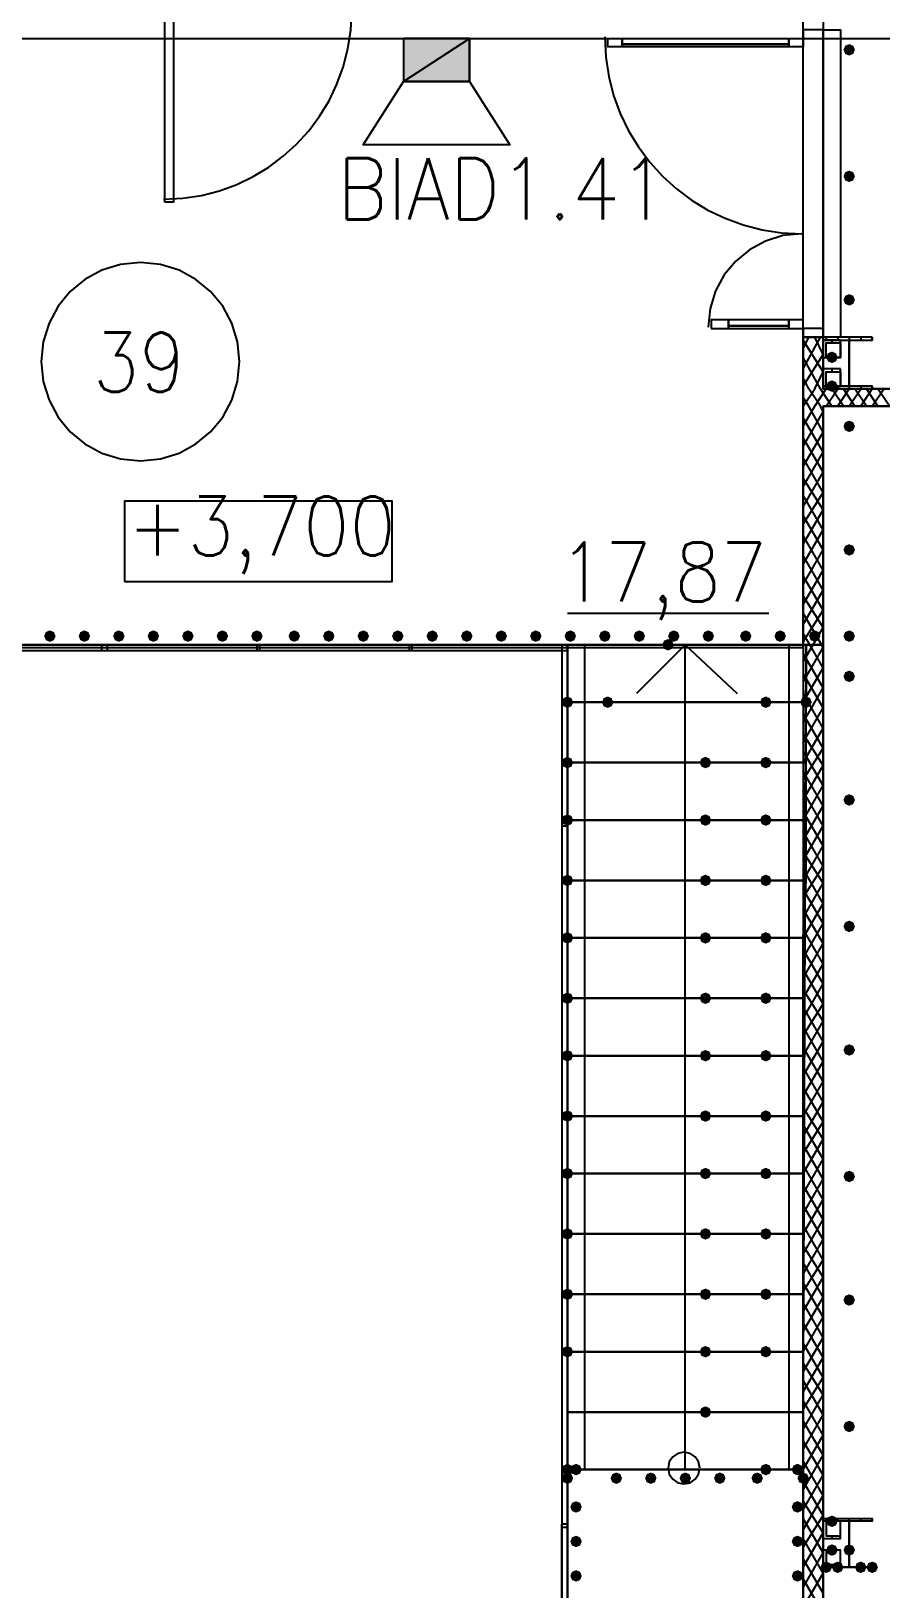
# Model space of a CAD drawing. Header units: millimetres. Extents: x 0 to 420, y 0 to 297.
# Drawn here: x 247.63 to 260.14, y 121.22 to 144.17 of the extents above; entities that cross this region are included whole.
import ezdxf

# ---------------------------------------------------------------- set-up
doc = ezdxf.new("R2010")
doc.units = ezdxf.units.MM
doc.layers.get('0').update_dxf_attribs({"linetype": 'CONTINUOUS'})
doc.styles.get("Standard").update_dxf_attribs({"font": 'STANDARD'})

msp = doc.modelspace()

# ---------------------------------------------------------------- hatches: boundary and pattern name
at = {"true_color": 0x000052}
h = msp.add_hatch(color=0, dxfattribs=at)
h.paths.add_polyline_path([(254.084667, 143.425333), (253.111001, 143.425333), (254.084667, 144.060333)], flags=0)
h.paths.add_polyline_path([(253.111001, 143.425333), (254.084667, 144.060333), (253.111001, 144.060333)], flags=0)
at = {"true_color": 0x000007}
for points in [[(259.757333, 143.891), (259.732463, 143.831204), (259.672667, 143.806333), (259.612871, 143.831204), (259.588, 143.891), (259.612871, 143.950796), (259.672667, 143.975667), (259.732462, 143.950796)], [(259.757333, 142.028333), (259.732463, 141.968537), (259.672667, 141.943667), (259.612871, 141.968537), (259.588, 142.028333), (259.612871, 142.088129), (259.672667, 142.113), (259.732462, 142.088129)], [(259.757333, 140.208), (259.732463, 140.148204), (259.672667, 140.123333), (259.612871, 140.148204), (259.588, 140.208), (259.612871, 140.267796), (259.672667, 140.292667), (259.732462, 140.267796)], [(259.503333, 139.361333), (259.478462, 139.301537), (259.418667, 139.276667), (259.358871, 139.301537), (259.334, 139.361333), (259.358871, 139.421129), (259.418667, 139.446), (259.478462, 139.421129)], [(259.503333, 138.938), (259.478462, 138.878204), (259.418667, 138.853333), (259.358871, 138.878204), (259.334, 138.938), (259.358871, 138.997796), (259.418667, 139.022667), (259.478462, 138.997796)], [(259.757333, 138.345333), (259.732463, 138.285537), (259.672667, 138.260667), (259.612871, 138.285537), (259.588, 138.345333), (259.612871, 138.405129), (259.672667, 138.43), (259.732462, 138.405129)], [(259.757333, 136.525), (259.732463, 136.465204), (259.672667, 136.440333), (259.612871, 136.465204), (259.588, 136.525), (259.612871, 136.584796), (259.672667, 136.609667), (259.732462, 136.584796)], [(247.988667, 135.255), (247.963796, 135.195204), (247.904, 135.170333), (247.844204, 135.195204), (247.819333, 135.255), (247.844204, 135.314796), (247.904, 135.339667), (247.963796, 135.314796)], [(248.496667, 135.255), (248.471796, 135.195204), (248.412, 135.170333), (248.352204, 135.195204), (248.327333, 135.255), (248.352204, 135.314796), (248.412, 135.339667), (248.471796, 135.314796)], [(249.004667, 135.255), (248.979796, 135.195204), (248.92, 135.170333), (248.860204, 135.195204), (248.835333, 135.255), (248.860204, 135.314796), (248.92, 135.339667), (248.979796, 135.314796)], [(249.512667, 135.255), (249.487796, 135.195204), (249.428, 135.170333), (249.368204, 135.195204), (249.343333, 135.255), (249.368204, 135.314796), (249.428, 135.339667), (249.487796, 135.314796)], [(250.020667, 135.255), (249.995796, 135.195204), (249.936, 135.170333), (249.876204, 135.195204), (249.851333, 135.255), (249.876204, 135.314796), (249.936, 135.339667), (249.995796, 135.314796)], [(250.528667, 135.255), (250.503796, 135.195204), (250.444, 135.170333), (250.384204, 135.195204), (250.359333, 135.255), (250.384204, 135.314796), (250.444, 135.339667), (250.503796, 135.314796)], [(251.036667, 135.255), (251.011796, 135.195204), (250.952, 135.170333), (250.892204, 135.195204), (250.867333, 135.255), (250.892204, 135.314796), (250.952, 135.339667), (251.011796, 135.314796)], [(251.587, 135.255), (251.562129, 135.195204), (251.502333, 135.170333), (251.442537, 135.195204), (251.417667, 135.255), (251.442537, 135.314796), (251.502333, 135.339667), (251.562129, 135.314796)], [(252.095, 135.255), (252.070129, 135.195204), (252.010333, 135.170333), (251.950538, 135.195204), (251.925667, 135.255), (251.950537, 135.314796), (252.010333, 135.339667), (252.070129, 135.314796)], [(252.603, 135.255), (252.578129, 135.195204), (252.518333, 135.170333), (252.458537, 135.195204), (252.433667, 135.255), (252.458537, 135.314796), (252.518333, 135.339667), (252.578129, 135.314796)], [(253.111, 135.255), (253.086129, 135.195204), (253.026333, 135.170333), (252.966538, 135.195204), (252.941667, 135.255), (252.966537, 135.314796), (253.026333, 135.339667), (253.086129, 135.314796)], [(253.619, 135.255), (253.594129, 135.195204), (253.534333, 135.170333), (253.474538, 135.195204), (253.449667, 135.255), (253.474537, 135.314796), (253.534333, 135.339667), (253.594129, 135.314796)], [(254.127, 135.255), (254.102129, 135.195204), (254.042333, 135.170333), (253.982537, 135.195204), (253.957667, 135.255), (253.982537, 135.314796), (254.042333, 135.339667), (254.102129, 135.314796)], [(254.635, 135.255), (254.610129, 135.195204), (254.550333, 135.170333), (254.490538, 135.195204), (254.465667, 135.255), (254.490537, 135.314796), (254.550333, 135.339667), (254.610129, 135.314796)], [(255.143, 135.255), (255.118129, 135.195204), (255.058333, 135.170333), (254.998538, 135.195204), (254.973667, 135.255), (254.998537, 135.314796), (255.058333, 135.339667), (255.118129, 135.314796)], [(255.651, 135.255), (255.626129, 135.195204), (255.566333, 135.170333), (255.506538, 135.195204), (255.481667, 135.255), (255.506537, 135.314796), (255.566333, 135.339667), (255.626129, 135.314796)], [(256.159, 135.255), (256.134129, 135.195204), (256.074333, 135.170333), (256.014537, 135.195204), (255.989667, 135.255), (256.014537, 135.314796), (256.074333, 135.339667), (256.134129, 135.314796)], [(256.667, 135.255), (256.642129, 135.195204), (256.582333, 135.170333), (256.522538, 135.195204), (256.497667, 135.255), (256.522537, 135.314796), (256.582333, 135.339667), (256.642129, 135.314796)], [(257.175, 135.255), (257.150129, 135.195204), (257.090333, 135.170333), (257.030538, 135.195204), (257.005667, 135.255), (257.030537, 135.314796), (257.090333, 135.339667), (257.150129, 135.314796)], [(257.683, 135.255), (257.658129, 135.195204), (257.598333, 135.170333), (257.538537, 135.195204), (257.513667, 135.255), (257.538537, 135.314796), (257.598333, 135.339667), (257.658129, 135.314796)], [(258.233333, 135.255), (258.208463, 135.195204), (258.148667, 135.170333), (258.088871, 135.195204), (258.064, 135.255), (258.088871, 135.314796), (258.148667, 135.339667), (258.208462, 135.314796)], [(258.741333, 135.255), (258.716462, 135.195204), (258.656667, 135.170333), (258.596871, 135.195204), (258.572, 135.255), (258.596871, 135.314796), (258.656667, 135.339667), (258.716462, 135.314796)], [(259.249333, 135.255), (259.224462, 135.195204), (259.164667, 135.170333), (259.104871, 135.195204), (259.08, 135.255), (259.104871, 135.314796), (259.164667, 135.339667), (259.224462, 135.314796)], [(259.757333, 135.255), (259.732463, 135.195204), (259.672667, 135.170333), (259.612871, 135.195204), (259.588, 135.255), (259.612871, 135.314796), (259.672667, 135.339667), (259.732462, 135.314796)], [(259.757333, 134.662333), (259.732463, 134.602537), (259.672667, 134.577667), (259.612871, 134.602537), (259.588, 134.662333), (259.612871, 134.722129), (259.672667, 134.747), (259.732462, 134.722129)], [(259.757333, 132.842), (259.732463, 132.782204), (259.672667, 132.757333), (259.612871, 132.782204), (259.588, 132.842), (259.612871, 132.901796), (259.672667, 132.926667), (259.732462, 132.901796)], [(259.757333, 130.979333), (259.732463, 130.919537), (259.672667, 130.894667), (259.612871, 130.919537), (259.588, 130.979333), (259.612871, 131.039129), (259.672667, 131.064), (259.732462, 131.039129)], [(259.757333, 129.159), (259.732463, 129.099204), (259.672667, 129.074333), (259.612871, 129.099204), (259.588, 129.159), (259.612871, 129.218796), (259.672667, 129.243667), (259.732462, 129.218796)], [(259.757333, 127.296333), (259.732463, 127.236538), (259.672667, 127.211667), (259.612871, 127.236538), (259.588, 127.296333), (259.612871, 127.356129), (259.672667, 127.381), (259.732462, 127.356129)], [(259.757333, 125.476), (259.732463, 125.416204), (259.672667, 125.391333), (259.612871, 125.416204), (259.588, 125.476), (259.612871, 125.535796), (259.672667, 125.560667), (259.732462, 125.535796)], [(259.757333, 123.613333), (259.732463, 123.553538), (259.672667, 123.528667), (259.612871, 123.553538), (259.588, 123.613333), (259.612871, 123.673129), (259.672667, 123.698), (259.732462, 123.673129)], [(255.735667, 122.978333), (255.710796, 122.918538), (255.651, 122.893667), (255.591204, 122.918538), (255.566333, 122.978333), (255.591204, 123.038129), (255.651, 123.063), (255.710796, 123.038129)], [(258.995333, 122.978333), (258.970462, 122.918538), (258.910667, 122.893667), (258.850871, 122.918538), (258.826, 122.978333), (258.850871, 123.038129), (258.910667, 123.063), (258.970462, 123.038129)], [(255.608667, 122.851333), (255.583796, 122.791537), (255.524, 122.766667), (255.464204, 122.791537), (255.439333, 122.851333), (255.464204, 122.911129), (255.524, 122.936), (255.583796, 122.911129)], [(256.328333, 122.851333), (256.303463, 122.791537), (256.243667, 122.766667), (256.183871, 122.791537), (256.159, 122.851333), (256.183871, 122.911129), (256.243667, 122.936), (256.303462, 122.911129)], [(256.836333, 122.851333), (256.811462, 122.791537), (256.751667, 122.766667), (256.691871, 122.791537), (256.667, 122.851333), (256.691871, 122.911129), (256.751667, 122.936), (256.811462, 122.911129)], [(257.344333, 122.851333), (257.319462, 122.791537), (257.259667, 122.766667), (257.199871, 122.791537), (257.175, 122.851333), (257.199871, 122.911129), (257.259667, 122.936), (257.319462, 122.911129)], [(257.852333, 122.851333), (257.827463, 122.791537), (257.767667, 122.766667), (257.707871, 122.791537), (257.683, 122.851333), (257.707871, 122.911129), (257.767667, 122.936), (257.827462, 122.911129)], [(258.402667, 122.851333), (258.377796, 122.791537), (258.318, 122.766667), (258.258204, 122.791537), (258.233333, 122.851333), (258.258204, 122.911129), (258.318, 122.936), (258.377796, 122.911129)], [(259.08, 122.851333), (259.055129, 122.791537), (258.995333, 122.766667), (258.935538, 122.791537), (258.910667, 122.851333), (258.935537, 122.911129), (258.995333, 122.936), (259.055129, 122.911129)], [(255.735667, 122.428), (255.710796, 122.368204), (255.651, 122.343333), (255.591204, 122.368204), (255.566333, 122.428), (255.591204, 122.487796), (255.651, 122.512667), (255.710796, 122.487796)], [(258.995333, 122.428), (258.970462, 122.368204), (258.910667, 122.343333), (258.850871, 122.368204), (258.826, 122.428), (258.850871, 122.487796), (258.910667, 122.512667), (258.970462, 122.487796)], [(259.503333, 122.216333), (259.478462, 122.156537), (259.418667, 122.131667), (259.358871, 122.156537), (259.334, 122.216333), (259.358871, 122.276129), (259.418667, 122.301), (259.478462, 122.276129)], [(255.735667, 121.92), (255.710796, 121.860204), (255.651, 121.835333), (255.591204, 121.860204), (255.566333, 121.92), (255.591204, 121.979796), (255.651, 122.004667), (255.710796, 121.979796)], [(258.995333, 121.92), (258.970462, 121.860204), (258.910667, 121.835333), (258.850871, 121.860204), (258.826, 121.92), (258.850871, 121.979796), (258.910667, 122.004667), (258.970462, 121.979796)], [(259.503333, 121.793), (259.478462, 121.733204), (259.418667, 121.708333), (259.358871, 121.733204), (259.334, 121.793), (259.358871, 121.852796), (259.418667, 121.877667), (259.478462, 121.852796)], [(259.757333, 121.793), (259.732463, 121.733204), (259.672667, 121.708333), (259.612871, 121.733204), (259.588, 121.793), (259.612871, 121.852796), (259.672667, 121.877667), (259.732462, 121.852796)], [(259.418667, 121.539), (259.393796, 121.479204), (259.334, 121.454333), (259.274204, 121.479204), (259.249333, 121.539), (259.274204, 121.598796), (259.334, 121.623667), (259.393796, 121.598796)], [(259.588, 121.539), (259.563129, 121.479204), (259.503333, 121.454333), (259.443537, 121.479204), (259.418667, 121.539), (259.443537, 121.598796), (259.503333, 121.623667), (259.563129, 121.598796)], [(259.926667, 121.539), (259.901796, 121.479204), (259.842, 121.454333), (259.782204, 121.479204), (259.757333, 121.539), (259.782204, 121.598796), (259.842, 121.623667), (259.901796, 121.598796)], [(260.096, 121.539), (260.071129, 121.479204), (260.011333, 121.454333), (259.951537, 121.479204), (259.926667, 121.539), (259.951537, 121.598796), (260.011333, 121.623667), (260.071129, 121.598796)], [(255.735667, 121.412), (255.710796, 121.352204), (255.651, 121.327333), (255.591204, 121.352204), (255.566333, 121.412), (255.591204, 121.471796), (255.651, 121.496667), (255.710796, 121.471796)], [(258.995333, 121.412), (258.970462, 121.352204), (258.910667, 121.327333), (258.850871, 121.352204), (258.826, 121.412), (258.850871, 121.471796), (258.910667, 121.496667), (258.970462, 121.471796)]]:
    msp.add_hatch(color=0, dxfattribs=at).paths.add_polyline_path(points, flags=0)
at = {"true_color": 0x0000fe}
for points in [[(257.090333, 135.128), (257.065462, 135.068204), (257.005667, 135.043333), (256.945871, 135.068204), (256.921, 135.128), (256.945871, 135.187796), (257.005667, 135.212667), (257.065462, 135.187796)], [(255.608667, 134.281333), (255.583796, 134.221537), (255.524, 134.196667), (255.464204, 134.221537), (255.439333, 134.281333), (255.464204, 134.341129), (255.524, 134.366), (255.583796, 134.341129)], [(256.201333, 134.281333), (256.176462, 134.221537), (256.116667, 134.196667), (256.056871, 134.221537), (256.032, 134.281333), (256.056871, 134.341129), (256.116667, 134.366), (256.176462, 134.341129)], [(258.529667, 134.281333), (258.504796, 134.221537), (258.445, 134.196667), (258.385204, 134.221537), (258.360333, 134.281333), (258.385204, 134.341129), (258.445, 134.366), (258.504796, 134.341129)], [(259.122333, 134.281333), (259.097463, 134.221537), (259.037667, 134.196667), (258.977871, 134.221537), (258.953, 134.281333), (258.977871, 134.341129), (259.037667, 134.366), (259.097462, 134.341129)], [(255.608667, 133.392333), (255.583796, 133.332538), (255.524, 133.307667), (255.464204, 133.332538), (255.439333, 133.392333), (255.464204, 133.452129), (255.524, 133.477), (255.583796, 133.452129)], [(255.608667, 133.392333), (255.583796, 133.332538), (255.524, 133.307667), (255.464204, 133.332538), (255.439333, 133.392333), (255.464204, 133.452129), (255.524, 133.477), (255.583796, 133.452129)], [(257.640667, 133.392333), (257.615796, 133.332538), (257.556, 133.307667), (257.496204, 133.332538), (257.471333, 133.392333), (257.496204, 133.452129), (257.556, 133.477), (257.615796, 133.452129)], [(258.529667, 133.392333), (258.504796, 133.332538), (258.445, 133.307667), (258.385204, 133.332538), (258.360333, 133.392333), (258.385204, 133.452129), (258.445, 133.477), (258.504796, 133.452129)], [(255.608667, 132.545667), (255.583796, 132.485871), (255.524, 132.461), (255.464204, 132.485871), (255.439333, 132.545667), (255.464204, 132.605462), (255.524, 132.630333), (255.583796, 132.605463)], [(255.608667, 132.545667), (255.583796, 132.485871), (255.524, 132.461), (255.464204, 132.485871), (255.439333, 132.545667), (255.464204, 132.605462), (255.524, 132.630333), (255.583796, 132.605463)], [(257.640667, 132.545667), (257.615796, 132.485871), (257.556, 132.461), (257.496204, 132.485871), (257.471333, 132.545667), (257.496204, 132.605462), (257.556, 132.630333), (257.615796, 132.605463)], [(258.529667, 132.545667), (258.504796, 132.485871), (258.445, 132.461), (258.385204, 132.485871), (258.360333, 132.545667), (258.385204, 132.605462), (258.445, 132.630333), (258.504796, 132.605463)], [(255.608667, 131.656667), (255.583796, 131.596871), (255.524, 131.572), (255.464204, 131.596871), (255.439333, 131.656667), (255.464204, 131.716462), (255.524, 131.741333), (255.583796, 131.716463)], [(255.608667, 131.656667), (255.583796, 131.596871), (255.524, 131.572), (255.464204, 131.596871), (255.439333, 131.656667), (255.464204, 131.716462), (255.524, 131.741333), (255.583796, 131.716463)], [(257.640667, 131.656667), (257.615796, 131.596871), (257.556, 131.572), (257.496204, 131.596871), (257.471333, 131.656667), (257.496204, 131.716462), (257.556, 131.741333), (257.615796, 131.716463)], [(258.529667, 131.656667), (258.504796, 131.596871), (258.445, 131.572), (258.385204, 131.596871), (258.360333, 131.656667), (258.385204, 131.716462), (258.445, 131.741333), (258.504796, 131.716463)], [(255.608667, 130.81), (255.583796, 130.750204), (255.524, 130.725333), (255.464204, 130.750204), (255.439333, 130.81), (255.464204, 130.869796), (255.524, 130.894667), (255.583796, 130.869796)], [(257.640667, 130.81), (257.615796, 130.750204), (257.556, 130.725333), (257.496204, 130.750204), (257.471333, 130.81), (257.496204, 130.869796), (257.556, 130.894667), (257.615796, 130.869796)], [(258.529667, 130.81), (258.504796, 130.750204), (258.445, 130.725333), (258.385204, 130.750204), (258.360333, 130.81), (258.385204, 130.869796), (258.445, 130.894667), (258.504796, 130.869796)], [(255.608667, 129.921), (255.583796, 129.861204), (255.524, 129.836333), (255.464204, 129.861204), (255.439333, 129.921), (255.464204, 129.980796), (255.524, 130.005667), (255.583796, 129.980796)], [(257.640667, 129.921), (257.615796, 129.861204), (257.556, 129.836333), (257.496204, 129.861204), (257.471333, 129.921), (257.496204, 129.980796), (257.556, 130.005667), (257.615796, 129.980796)], [(258.529667, 129.921), (258.504796, 129.861204), (258.445, 129.836333), (258.385204, 129.861204), (258.360333, 129.921), (258.385204, 129.980796), (258.445, 130.005667), (258.504796, 129.980796)], [(255.608667, 129.074333), (255.583796, 129.014537), (255.524, 128.989667), (255.464204, 129.014537), (255.439333, 129.074333), (255.464204, 129.134129), (255.524, 129.159), (255.583796, 129.134129)], [(257.640667, 129.074333), (257.615796, 129.014537), (257.556, 128.989667), (257.496204, 129.014537), (257.471333, 129.074333), (257.496204, 129.134129), (257.556, 129.159), (257.615796, 129.134129)], [(258.529667, 129.074333), (258.504796, 129.014537), (258.445, 128.989667), (258.385204, 129.014537), (258.360333, 129.074333), (258.385204, 129.134129), (258.445, 129.159), (258.504796, 129.134129)], [(255.608667, 128.185333), (255.583796, 128.125538), (255.524, 128.100667), (255.464204, 128.125538), (255.439333, 128.185333), (255.464204, 128.245129), (255.524, 128.27), (255.583796, 128.245129)], [(255.608667, 128.185333), (255.583796, 128.125538), (255.524, 128.100667), (255.464204, 128.125538), (255.439333, 128.185333), (255.464204, 128.245129), (255.524, 128.27), (255.583796, 128.245129)], [(257.640667, 128.185333), (257.615796, 128.125538), (257.556, 128.100667), (257.496204, 128.125538), (257.471333, 128.185333), (257.496204, 128.245129), (257.556, 128.27), (257.615796, 128.245129)], [(258.529667, 128.185333), (258.504796, 128.125538), (258.445, 128.100667), (258.385204, 128.125538), (258.360333, 128.185333), (258.385204, 128.245129), (258.445, 128.27), (258.504796, 128.245129)], [(255.608667, 127.338667), (255.583796, 127.278871), (255.524, 127.254), (255.464204, 127.278871), (255.439333, 127.338667), (255.464204, 127.398462), (255.524, 127.423333), (255.583796, 127.398463)], [(255.608667, 127.338667), (255.583796, 127.278871), (255.524, 127.254), (255.464204, 127.278871), (255.439333, 127.338667), (255.464204, 127.398462), (255.524, 127.423333), (255.583796, 127.398463)], [(257.640667, 127.338667), (257.615796, 127.278871), (257.556, 127.254), (257.496204, 127.278871), (257.471333, 127.338667), (257.496204, 127.398462), (257.556, 127.423333), (257.615796, 127.398463)], [(258.529667, 127.338667), (258.504796, 127.278871), (258.445, 127.254), (258.385204, 127.278871), (258.360333, 127.338667), (258.385204, 127.398462), (258.445, 127.423333), (258.504796, 127.398463)], [(255.608667, 126.449667), (255.583796, 126.389871), (255.524, 126.365), (255.464204, 126.389871), (255.439333, 126.449667), (255.464204, 126.509462), (255.524, 126.534333), (255.583796, 126.509463)], [(257.640667, 126.449667), (257.615796, 126.389871), (257.556, 126.365), (257.496204, 126.389871), (257.471333, 126.449667), (257.496204, 126.509462), (257.556, 126.534333), (257.615796, 126.509463)], [(258.529667, 126.449667), (258.504796, 126.389871), (258.445, 126.365), (258.385204, 126.389871), (258.360333, 126.449667), (258.385204, 126.509462), (258.445, 126.534333), (258.504796, 126.509463)], [(255.608667, 125.560667), (255.583796, 125.500871), (255.524, 125.476), (255.464204, 125.500871), (255.439333, 125.560667), (255.464204, 125.620462), (255.524, 125.645333), (255.583796, 125.620463)], [(257.640667, 125.560667), (257.615796, 125.500871), (257.556, 125.476), (257.496204, 125.500871), (257.471333, 125.560667), (257.496204, 125.620462), (257.556, 125.645333), (257.615796, 125.620463)], [(258.529667, 125.560667), (258.504796, 125.500871), (258.445, 125.476), (258.385204, 125.500871), (258.360333, 125.560667), (258.385204, 125.620462), (258.445, 125.645333), (258.504796, 125.620463)], [(255.608667, 124.714), (255.583796, 124.654204), (255.524, 124.629333), (255.464204, 124.654204), (255.439333, 124.714), (255.464204, 124.773796), (255.524, 124.798667), (255.583796, 124.773796)], [(255.608667, 124.714), (255.583796, 124.654204), (255.524, 124.629333), (255.464204, 124.654204), (255.439333, 124.714), (255.464204, 124.773796), (255.524, 124.798667), (255.583796, 124.773796)], [(257.640667, 124.714), (257.615796, 124.654204), (257.556, 124.629333), (257.496204, 124.654204), (257.471333, 124.714), (257.496204, 124.773796), (257.556, 124.798667), (257.615796, 124.773796)], [(258.529667, 124.714), (258.504796, 124.654204), (258.445, 124.629333), (258.385204, 124.654204), (258.360333, 124.714), (258.385204, 124.773796), (258.445, 124.798667), (258.504796, 124.773796)], [(257.640667, 123.825), (257.615796, 123.765204), (257.556, 123.740333), (257.496204, 123.765204), (257.471333, 123.825), (257.496204, 123.884796), (257.556, 123.909667), (257.615796, 123.884796)], [(257.640667, 123.825), (257.615796, 123.765204), (257.556, 123.740333), (257.496204, 123.765204), (257.471333, 123.825), (257.496204, 123.884796), (257.556, 123.909667), (257.615796, 123.884796)], [(255.608667, 122.978333), (255.583796, 122.918538), (255.524, 122.893667), (255.464204, 122.918538), (255.439333, 122.978333), (255.464204, 123.038129), (255.524, 123.063), (255.583796, 123.038129)], [(255.608667, 122.978333), (255.583796, 122.918538), (255.524, 122.893667), (255.464204, 122.918538), (255.439333, 122.978333), (255.464204, 123.038129), (255.524, 123.063), (255.583796, 123.038129)], [(258.529667, 122.978333), (258.504796, 122.918538), (258.445, 122.893667), (258.385204, 122.918538), (258.360333, 122.978333), (258.385204, 123.038129), (258.445, 123.063), (258.504796, 123.038129)]]:
    msp.add_hatch(color=0, dxfattribs=at).paths.add_polyline_path(points, flags=0)

# ---------------------------------------------------------------- linework, layer by layer
at = {"color": 0, "true_color": 0x000007}
for points in [[(393.361333, 220.810667), (259.291667, 220.810667), (259.291667, 189.780333), (242.612333, 189.780333), (242.612333, 220.810667), (108.585, 220.810667), (108.585, 104.14), (242.654667, 104.14), (242.654667, 135.128), (259.291667, 135.128), (259.291667, 104.14), (393.361333, 104.14)], [(242.612333, 220.429667), (242.612333, 189.780333), (259.291667, 189.780333), (259.291667, 220.429667), (393.022667, 220.429667), (393.022667, 104.478667), (259.291667, 104.478667), (259.291667, 135.128), (242.654667, 135.128), (242.654667, 104.478667), (108.923667, 104.478667), (108.923667, 220.429667)], [(249.597333, 141.647333), (249.597333, 144.441333), (249.724333, 144.441333), (249.724333, 141.647333)], [(259.291667, 144.187333), (258.995333, 144.187333), (258.995333, 144.060333), (259.291667, 144.060333)], [(256.116667, 144.060333), (256.328333, 144.060333), (256.328333, 143.933333), (256.116667, 143.933333)], [(256.328333, 144.060333), (258.783667, 144.060333), (258.783667, 143.975667), (256.328333, 143.975667)], [(256.328333, 143.975667), (258.783667, 143.975667), (258.783667, 143.933333), (256.328333, 143.933333)], [(258.995333, 143.933333), (258.783667, 143.933333), (258.783667, 144.060333), (258.995333, 144.060333)], [(257.640667, 139.784667), (257.894667, 139.784667), (257.894667, 139.911667), (257.640667, 139.911667)], [(257.894667, 139.827), (258.783667, 139.827), (258.783667, 139.911667), (257.894667, 139.911667)], [(257.894667, 139.784667), (258.783667, 139.784667), (258.783667, 139.827), (257.894667, 139.827)], [(258.995333, 139.911667), (258.783667, 139.911667), (258.783667, 139.784667), (258.995333, 139.784667)], [(259.291667, 139.784667), (258.995333, 139.784667), (258.995333, 139.657667), (259.291667, 139.657667)], [(259.291667, 139.657667), (258.995333, 139.657667)], [(260.011333, 139.657667), (259.291667, 139.657667), (259.291667, 139.615333), (259.672667, 139.615333), (259.672667, 138.938), (259.291667, 138.938), (259.291667, 138.895667), (260.011333, 138.895667), (260.011333, 138.938), (259.672667, 138.938), (259.672667, 139.615333), (260.011333, 139.615333)], [(259.545667, 139.615333), (259.291667, 139.615333), (259.291667, 139.361333), (259.545667, 139.361333)], [(259.545667, 139.573), (259.545667, 139.361333), (259.334, 139.361333), (259.334, 139.573)], [(259.545667, 139.192), (259.291667, 139.192), (259.291667, 138.938), (259.545667, 138.938)], [(259.545667, 139.149667), (259.545667, 138.938), (259.334, 138.938), (259.334, 139.149667)], [(249.004667, 136.059333), (252.941667, 136.059333), (252.941667, 137.244667), (249.004667, 137.244667)], [(246.507, 119.507), (246.507, 111.717667), (246.422333, 111.717667), (246.422333, 119.507), (246.422333, 111.717667), (246.507, 111.717667), (246.507, 119.507), (246.507, 122.174), (246.507, 135.043333), (255.439333, 135.043333), (255.439333, 122.174), (255.439333, 119.507), (255.439333, 111.717667), (255.524, 111.717667), (255.524, 119.507), (255.524, 122.174), (255.524, 135.128), (246.422333, 135.128), (246.422333, 122.174), (246.422333, 119.507), (246.422333, 111.717667), (246.507, 111.717667)], [(248.750667, 135.043333), (248.750667, 135.128), (248.666, 135.128), (248.666, 135.043333)], [(250.994333, 135.043333), (250.994333, 135.128), (250.952, 135.128), (250.952, 135.043333)], [(253.238, 135.043333), (253.238, 135.128), (253.195667, 135.128), (253.195667, 135.043333)], [(255.524, 135.085667), (255.524, 135.128), (255.481667, 135.128), (255.439333, 135.128), (255.439333, 135.085667), (255.439333, 135.043333), (255.481667, 135.043333), (255.524, 135.043333)], [(255.778, 122.978333), (255.778, 135.128), (255.524, 135.128), (255.524, 122.978333)], [(255.524, 134.281333), (255.524, 135.128), (259.037667, 135.128), (259.037667, 134.281333), (255.524, 134.281333), (255.524, 133.392333), (259.037667, 133.392333), (259.037667, 134.281333)], [(258.995333, 122.978333), (259.037667, 135.128), (258.783667, 135.128), (258.783667, 122.978333)], [(259.037667, 133.392333), (255.524, 133.392333), (255.524, 132.545667), (259.037667, 132.545667)], [(255.439333, 132.461), (255.524, 132.461), (255.524, 132.545667), (255.439333, 132.545667)], [(259.037667, 132.545667), (255.524, 132.545667), (255.524, 131.656667), (259.037667, 131.656667)], [(259.037667, 131.656667), (255.524, 131.656667), (255.524, 130.81), (258.995333, 130.81)], [(258.995333, 130.81), (255.524, 130.81), (255.524, 129.921), (258.995333, 129.921)], [(255.439333, 129.878667), (255.524, 129.878667), (255.524, 129.963333), (255.439333, 129.963333)], [(258.995333, 129.921), (255.524, 129.921), (255.524, 129.074333), (258.995333, 129.074333)], [(258.995333, 129.074333), (255.524, 129.074333), (255.524, 128.185333), (258.995333, 128.185333)], [(258.995333, 128.185333), (255.524, 128.185333), (255.524, 127.338667), (258.995333, 127.338667)], [(255.439333, 127.296333), (255.524, 127.296333), (255.524, 127.381), (255.439333, 127.381)], [(258.995333, 127.338667), (255.524, 127.338667), (255.524, 126.449667), (258.995333, 126.449667)], [(258.995333, 126.449667), (255.524, 126.449667), (255.524, 125.560667), (258.995333, 125.560667)], [(258.995333, 125.560667), (255.524, 125.560667), (255.524, 124.714), (258.995333, 124.714)], [(255.439333, 124.714), (255.524, 124.714), (255.524, 124.756333), (255.439333, 124.756333)], [(258.995333, 124.714), (255.524, 124.714), (255.524, 123.825), (258.995333, 123.825)], [(258.995333, 123.825), (255.524, 123.825), (255.524, 122.978333), (258.995333, 122.978333)], [(258.995333, 122.978333), (255.524, 122.978333), (255.524, 120.353667), (258.995333, 120.353667)], [(255.439333, 122.131667), (255.524, 122.131667), (255.524, 122.174), (255.439333, 122.174)], [(260.011333, 121.539), (259.291667, 121.539), (259.672667, 121.539), (259.672667, 122.216333), (259.291667, 122.216333), (259.291667, 122.258667), (260.011333, 122.258667), (260.011333, 122.216333), (259.672667, 122.216333), (259.672667, 121.539)], [(259.545667, 122.216333), (259.334, 122.216333), (259.334, 122.004667), (259.545667, 122.004667), (259.545667, 122.216333), (259.291667, 122.216333), (259.291667, 121.962333), (259.545667, 121.962333)], [(259.545667, 121.793), (259.334, 121.793), (259.334, 121.581333), (259.545667, 121.581333), (259.545667, 121.793), (259.291667, 121.793), (259.291667, 121.539), (259.545667, 121.539)]]:
    msp.add_lwpolyline(points, close=True, dxfattribs=at)
at = {"color": 0, "true_color": 0x0000fe}
msp.add_lwpolyline([(242.612333, 220.429667), (108.923667, 220.429667), (108.923667, 104.478667), (242.654667, 104.478667), (242.654667, 135.128), (259.291667, 135.128), (259.291667, 104.478667), (393.022667, 104.478667), (393.022667, 220.429667), (259.291667, 220.429667), (259.291667, 189.780333), (242.612333, 189.780333)], close=True, dxfattribs=at)
at = {"color": 0, "true_color": 0x000005}
msp.add_lwpolyline([(133.011334, 138.006666), (237.236001, 138.006666), (243.924667, 138.006666), (243.924667, 144.060333), (260.942667, 144.060333), (260.942667, 138.006666), (372.745, 138.006666), (372.745, 186.732333), (265.091334, 186.732333), (258.487334, 186.732333), (258.487334, 163.279666), (257.979334, 163.279666), (257.979334, 181.017333), (251.079001, 181.017333), (240.453334, 181.017333), (240.453334, 202.988333), (236.177667, 202.988333), (235.204001, 202.988333), (222.800334, 202.988333), (222.800334, 186.732333), (125.560668, 186.732333)], dxfattribs=at)
at = {"color": 0, "true_color": 0x000008}
for points in [[(380.746, 138.895667), (380.746, 186.012667), (259.291667, 186.012667), (259.291667, 138.895667)], [(242.908667, 144.441333), (242.908667, 135.085667), (258.995333, 135.085667), (258.995333, 144.441333)]]:
    msp.add_lwpolyline(points, close=True, dxfattribs=at)
at = {"color": 0, "true_color": 0x000007}
for points in [[(249.576167, 141.689667), (249.859675, 141.703982), (250.134994, 141.746), (250.400728, 141.814326), (250.655485, 141.907568), (250.89787, 142.02433), (251.126491, 142.163219), (251.339952, 142.322842), (251.536861, 142.501805), (251.715824, 142.698714), (251.875448, 142.912176), (252.014337, 143.140796), (252.131099, 143.383182), (252.22434, 143.637939), (252.292666, 143.903673), (252.334684, 144.178991), (252.349, 144.4625)], [(259.291667, 141.901333), (259.291667, 144.187333), (259.418667, 144.187333)], [(259.418667, 144.187333), (259.545667, 144.187333), (259.545667, 141.901333)], [(256.074333, 144.0815), (256.089305, 143.785005), (256.133247, 143.497076), (256.204702, 143.21917), (256.302214, 142.952745), (256.424323, 142.699258), (256.569574, 142.460166), (256.736508, 142.236928), (256.923667, 142.031), (257.129595, 141.843841), (257.352833, 141.676907), (257.591925, 141.531657), (257.845412, 141.409547), (258.111837, 141.312036), (258.389743, 141.24058), (258.677672, 141.196638), (258.974167, 141.181667)], [(256.328333, 143.975667), (258.783667, 143.975667)], [(259.418667, 139.657667), (259.291667, 139.657667), (259.291667, 141.901333)], [(259.545667, 141.901333), (259.545667, 139.657667), (259.418667, 139.657667)], [(258.974167, 141.181667), (258.696891, 141.153714), (258.438635, 141.073545), (258.20493, 140.946693), (258.00131, 140.77869), (257.833307, 140.57507), (257.706455, 140.341365), (257.626286, 140.083109), (257.598333, 139.805833)], [(250.698, 139.297833), (250.668328, 139.592177), (250.583228, 139.866329), (250.448572, 140.114416), (250.270232, 140.330566), (250.054083, 140.508905), (249.805996, 140.643561), (249.531844, 140.728661), (249.2375, 140.758333), (248.943156, 140.728661), (248.669004, 140.643561), (248.420917, 140.508905), (248.204768, 140.330566), (248.026428, 140.114416), (247.891772, 139.866329), (247.806672, 139.592177), (247.777, 139.297833)], [(257.894667, 139.827), (258.783667, 139.827)], [(258.995333, 139.488333), (259.08, 139.657667)], [(258.995333, 139.192), (259.249333, 139.657667)], [(258.995333, 139.657667), (259.291667, 139.657667)], [(258.995333, 139.657667), (258.995333, 138.895667)], [(259.291667, 139.149667), (258.995333, 139.615333)], [(259.291667, 139.403667), (259.164667, 139.657667)], [(259.291667, 138.895667), (259.291667, 139.657667)], [(259.334, 139.657667), (259.334, 139.615333)], [(259.418667, 139.615333), (259.418667, 139.573)], [(259.503333, 139.657667), (259.503333, 139.615333)], [(259.672667, 139.657667), (259.672667, 138.895667)], [(259.842, 139.657667), (259.842, 139.615333)], [(260.011333, 139.657667), (260.011333, 139.615333)], [(247.777, 139.297833), (247.806672, 139.00349), (247.891772, 138.729338), (248.026428, 138.481251), (248.204768, 138.265101), (248.420917, 138.086762), (248.669004, 137.952106), (248.943156, 137.867005), (249.2375, 137.837333), (249.531844, 137.867005), (249.805996, 137.952106), (250.054083, 138.086762), (250.270232, 138.265101), (250.448572, 138.481251), (250.583228, 138.729338), (250.668328, 139.00349), (250.698, 139.297833)], [(258.995333, 138.938), (259.291667, 139.403667)], [(259.249333, 138.895667), (258.995333, 139.361333)], [(259.08, 138.895667), (258.995333, 139.065)], [(259.164667, 138.895667), (259.291667, 139.149667)], [(259.418667, 139.192), (259.418667, 139.149667)], [(258.995333, 138.641667), (259.164667, 138.895667)], [(258.995333, 138.895667), (258.995333, 138.641667)], [(259.249333, 138.641667), (259.08, 138.895667)], [(259.164667, 138.641667), (259.334, 138.895667)], [(259.418667, 138.641667), (259.249333, 138.895667)], [(266.911667, 138.895667), (259.291667, 138.895667)], [(259.334, 138.938), (259.334, 138.895667)], [(259.334, 138.641667), (259.503333, 138.895667)], [(259.588, 138.641667), (259.418667, 138.895667)], [(259.503333, 138.938), (259.503333, 138.895667)], [(259.503333, 138.641667), (259.672667, 138.895667)], [(259.757333, 138.641667), (259.588, 138.895667)], [(259.672667, 138.641667), (259.842, 138.895667)], [(259.926667, 138.641667), (259.757333, 138.895667)], [(259.842, 138.938), (259.842, 138.895667)], [(259.842, 138.641667), (260.011333, 138.895667)], [(260.096, 138.641667), (259.926667, 138.895667)], [(260.011333, 138.938), (260.011333, 138.895667)], [(260.011333, 138.641667), (260.180667, 138.895667)], [(260.265333, 138.641667), (260.096, 138.895667)], [(259.08, 138.641667), (258.995333, 138.768667)], [(258.995333, 138.345333), (259.164667, 138.641667)], [(258.995333, 138.641667), (258.995333, 104.14)], [(259.291667, 138.260667), (259.08, 138.641667)], [(259.291667, 138.557), (259.249333, 138.641667)], [(259.291667, 104.14), (259.291667, 138.641667)], [(259.291667, 138.641667), (266.911667, 138.641667)], [(258.995333, 138.049), (259.291667, 138.557)], [(259.291667, 137.964333), (258.995333, 138.472333)], [(258.995333, 137.752667), (259.291667, 138.260667)], [(259.291667, 137.668), (258.995333, 138.176)], [(258.995333, 137.456333), (259.291667, 137.964333)], [(259.291667, 137.371667), (258.995333, 137.879667)], [(258.995333, 137.16), (259.291667, 137.668)], [(259.291667, 137.117667), (258.995333, 137.583333)], [(258.995333, 136.906), (259.291667, 137.371667)], [(259.291667, 136.821333), (258.995333, 137.329333)], [(258.995333, 136.609667), (259.291667, 137.117667)], [(259.291667, 136.525), (258.995333, 137.033)], [(258.995333, 136.313333), (259.291667, 136.821333)], [(259.291667, 136.228667), (258.995333, 136.736667)], [(258.995333, 136.017), (259.291667, 136.525)], [(259.291667, 135.932333), (258.995333, 136.440333)], [(258.995333, 135.720667), (259.291667, 136.228667)], [(259.291667, 135.636), (258.995333, 136.144)], [(258.995333, 135.424333), (259.291667, 135.932333)], [(259.291667, 135.382), (258.995333, 135.847667)], [(258.995333, 135.170333), (259.291667, 135.636)], [(255.524, 135.593667), (258.487333, 135.593667)], [(259.291667, 135.085667), (258.995333, 135.593667)], [(258.995333, 134.874), (259.291667, 135.382)], [(259.291667, 134.789333), (258.995333, 135.297333)], [(255.524, 135.128), (246.422333, 135.128)], [(255.524, 135.128), (246.422333, 135.128)], [(255.524, 135.128), (246.422333, 135.128)], [(255.524, 135.128), (246.422333, 135.128)], [(246.507, 135.043333), (255.439333, 135.043333)], [(246.507, 135.043333), (255.439333, 135.043333)], [(246.507, 135.043333), (255.439333, 135.043333)], [(246.507, 135.043333), (255.439333, 135.043333)], [(255.439333, 135.043333), (255.439333, 122.174)], [(255.439333, 135.043333), (255.439333, 122.174)], [(255.439333, 135.043333), (255.439333, 122.174)], [(255.439333, 135.043333), (255.439333, 122.174)], [(255.524, 122.174), (255.524, 135.128)], [(255.524, 122.174), (255.524, 135.128)], [(255.524, 122.174), (255.524, 135.128)], [(255.524, 122.174), (255.524, 135.128)], [(257.259667, 122.978333), (257.259667, 123.825), (257.259667, 134.281333), (257.259667, 135.128), (256.54, 134.408333)], [(257.259667, 135.128), (258.021667, 134.408333)], [(258.995333, 134.577667), (259.291667, 135.085667)], [(259.291667, 134.493), (258.995333, 135.001)], [(258.995333, 134.281333), (259.291667, 134.789333)], [(259.291667, 134.196667), (258.995333, 134.704667)], [(258.995333, 133.985), (259.291667, 134.493)], [(259.037667, 134.281333), (255.524, 134.281333)], [(255.524, 134.281333), (259.037667, 134.281333)], [(259.291667, 133.900333), (258.995333, 134.408333)], [(258.995333, 133.688667), (259.291667, 134.196667)], [(259.291667, 133.604), (258.995333, 134.112)], [(258.995333, 133.392333), (259.291667, 133.900333)], [(259.291667, 133.35), (258.995333, 133.815667)], [(258.995333, 133.138333), (259.291667, 133.604)], [(259.291667, 133.053667), (258.995333, 133.561667)], [(259.037667, 133.392333), (255.524, 133.392333)], [(258.995333, 132.842), (259.291667, 133.35)], [(259.291667, 132.757333), (258.995333, 133.265333)], [(258.995333, 132.545667), (259.291667, 133.053667)], [(259.291667, 132.461), (258.995333, 132.969)], [(258.995333, 132.249333), (259.291667, 132.757333)], [(259.291667, 132.164667), (258.995333, 132.672667)], [(259.037667, 132.545667), (255.524, 132.545667)], [(258.995333, 131.953), (259.291667, 132.461)], [(259.291667, 131.868333), (258.995333, 132.376333)], [(258.995333, 131.656667), (259.291667, 132.164667)], [(259.291667, 131.614333), (258.995333, 132.08)], [(258.995333, 131.402667), (259.291667, 131.868333)], [(259.291667, 131.318), (258.995333, 131.826)], [(259.037667, 131.656667), (255.524, 131.656667)], [(258.995333, 131.106333), (259.291667, 131.614333)], [(259.291667, 131.021667), (258.995333, 131.529667)], [(258.995333, 130.81), (259.291667, 131.318)], [(259.291667, 130.725333), (258.995333, 131.233333)], [(258.995333, 130.513667), (259.291667, 131.021667)], [(258.995333, 130.81), (255.524, 130.81)], [(259.291667, 130.429), (258.995333, 130.937)], [(258.995333, 130.217333), (259.291667, 130.725333)], [(259.291667, 130.132667), (258.995333, 130.640667)], [(258.995333, 129.921), (259.291667, 130.429)], [(259.291667, 129.836333), (258.995333, 130.344333)], [(258.995333, 129.624667), (259.291667, 130.132667)], [(258.995333, 129.921), (255.524, 129.921)], [(259.291667, 129.582333), (258.995333, 130.048)], [(258.995333, 129.370667), (259.291667, 129.836333)], [(259.291667, 129.286), (258.995333, 129.794)], [(258.995333, 129.074333), (259.291667, 129.582333)], [(259.291667, 128.989667), (258.995333, 129.497667)], [(258.995333, 128.778), (259.291667, 129.286)], [(259.291667, 128.693333), (258.995333, 129.201333)], [(258.995333, 129.074333), (255.524, 129.074333)], [(258.995333, 128.481667), (259.291667, 128.989667)], [(259.291667, 128.397), (258.995333, 128.905)], [(258.995333, 128.185333), (259.291667, 128.693333)], [(259.291667, 128.100667), (258.995333, 128.608667)], [(258.995333, 127.889), (259.291667, 128.397)], [(259.291667, 127.846667), (258.995333, 128.312333)], [(258.995333, 128.185333), (255.524, 128.185333)], [(258.995333, 127.635), (259.291667, 128.100667)], [(259.291667, 127.550333), (258.995333, 128.058333)], [(258.995333, 127.338667), (259.291667, 127.846667)], [(259.291667, 127.254), (258.995333, 127.762)], [(258.995333, 127.042333), (259.291667, 127.550333)], [(259.291667, 126.957667), (258.995333, 127.465667)], [(258.995333, 127.338667), (255.524, 127.338667)], [(258.995333, 126.746), (259.291667, 127.254)], [(259.291667, 126.661333), (258.995333, 127.169333)], [(258.995333, 126.449667), (259.291667, 126.957667)], [(259.291667, 126.365), (258.995333, 126.873)], [(258.995333, 126.153333), (259.291667, 126.661333)], [(258.995333, 126.449667), (255.524, 126.449667)], [(259.291667, 126.068667), (258.995333, 126.576667)], [(258.995333, 125.857), (259.291667, 126.365)], [(259.291667, 125.814667), (258.995333, 126.280333)], [(258.995333, 125.603), (259.291667, 126.068667)], [(259.291667, 125.518333), (258.995333, 126.026333)], [(258.995333, 125.306667), (259.291667, 125.814667)], [(258.995333, 125.560667), (255.524, 125.560667)], [(259.291667, 125.222), (258.995333, 125.73)], [(258.995333, 125.010333), (259.291667, 125.518333)], [(259.291667, 124.925667), (258.995333, 125.433667)], [(258.995333, 124.714), (259.291667, 125.222)], [(259.291667, 124.629333), (258.995333, 125.137333)], [(258.995333, 124.417667), (259.291667, 124.925667)], [(259.291667, 124.333), (258.995333, 124.841)], [(258.995333, 124.714), (255.524, 124.714)], [(258.995333, 124.121333), (259.291667, 124.629333)], [(259.291667, 124.079), (258.995333, 124.544667)], [(258.995333, 123.867333), (259.291667, 124.333)], [(259.291667, 123.782667), (258.995333, 124.290667)], [(258.995333, 123.571), (259.291667, 124.079)], [(259.291667, 123.486333), (258.995333, 123.994333)], [(255.524, 123.825), (255.524, 122.978333)], [(258.995333, 123.274667), (259.291667, 123.782667)], [(259.291667, 123.19), (258.995333, 123.698)], [(258.995333, 122.978333), (259.291667, 123.486333)], [(257.471333, 122.999458), (257.453063, 123.090095), (257.403182, 123.164108), (257.329179, 123.214014), (257.238542, 123.232333), (257.147905, 123.214063), (257.073892, 123.164182), (257.023986, 123.090179), (257.005667, 122.999542)], [(259.291667, 122.893667), (258.995333, 123.401667)], [(257.005667, 122.999542), (257.023937, 122.908905), (257.073818, 122.834892), (257.147821, 122.784986), (257.238458, 122.766667), (257.329095, 122.784937), (257.403108, 122.834818), (257.453014, 122.908821), (257.471333, 122.999458)], [(258.995333, 122.682), (259.291667, 123.19)], [(259.291667, 122.597333), (258.995333, 123.105333)], [(258.995333, 122.385667), (259.291667, 122.893667)], [(259.291667, 122.301), (258.995333, 122.809)], [(258.995333, 122.089333), (259.291667, 122.597333)], [(259.291667, 122.047), (258.995333, 122.512667)], [(258.995333, 121.835333), (259.291667, 122.301)], [(255.439333, 119.507), (255.439333, 122.174), (255.439333, 119.507), (255.439333, 111.717667), (255.524, 111.717667), (255.524, 119.507), (255.524, 122.174), (255.524, 119.507)], [(255.439333, 119.507), (255.439333, 122.174), (255.439333, 119.507), (255.439333, 111.717667), (255.524, 111.717667), (255.524, 119.507), (255.524, 122.174), (255.524, 119.507)], [(259.291667, 121.750667), (258.995333, 122.258667)], [(259.334, 122.216333), (259.334, 122.258667)], [(259.503333, 122.216333), (259.503333, 122.258667)], [(259.672667, 121.539), (259.672667, 122.258667)], [(259.842, 122.216333), (259.842, 122.258667)], [(260.011333, 122.216333), (260.011333, 122.258667)], [(258.995333, 121.539), (259.291667, 122.047)], [(259.291667, 121.454333), (258.995333, 121.962333)], [(259.418667, 122.004667), (259.418667, 121.962333)], [(258.995333, 121.242667), (259.291667, 121.750667)], [(259.291667, 121.158), (258.995333, 121.666)], [(258.995333, 120.946333), (259.291667, 121.454333)], [(259.418667, 121.581333), (259.418667, 121.539)], [(259.291667, 120.861667), (258.995333, 121.369667)]]:
    msp.add_lwpolyline(points, dxfattribs=at)
at = {"color": 0, "true_color": 0x000052}
msp.add_lwpolyline([(254.084667, 143.425333), (254.084667, 144.060333), (253.111001, 144.060333), (253.111001, 143.425333), (254.084667, 143.425333), (254.677334, 142.493999), (252.518334, 142.493999), (253.111001, 143.425333)], dxfattribs=at)
for points in [[(254.084667, 143.425333), (253.111001, 143.425333), (254.084667, 144.060333)], [(253.111001, 143.425333), (254.084667, 144.060333), (253.111001, 144.060333)]]:
    msp.add_lwpolyline(points, close=True, dxfattribs=at)
at = {"color": 0, "true_color": 0x00002b}
msp.add_lwpolyline([(259.291667, 104.14), (276.902333, 104.14), (276.902333, 138.641667), (259.291667, 138.641667)], close=True, dxfattribs=at)

# ---------------------------------------------------------------- texts
at = {"color": 0, "true_color": 0x000007, "attachment_point": 1}
for s, insert, char_height, width in [('BIAD1.41', (252.13734, 142.294873), 0.90154, 4.60787106), ('39', (248.539007, 139.725366), 0.872032, 1.06581688), ('+3,700', (249.047003, 137.312369), 0.872032, 3.43968177), ('17,87', (255.397003, 136.635029), 0.872032, 2.56764984)]:
    msp.add_mtext(s, dxfattribs=dict(at, insert=insert, char_height=char_height, width=width))

doc.saveas('drawing.dxf')
